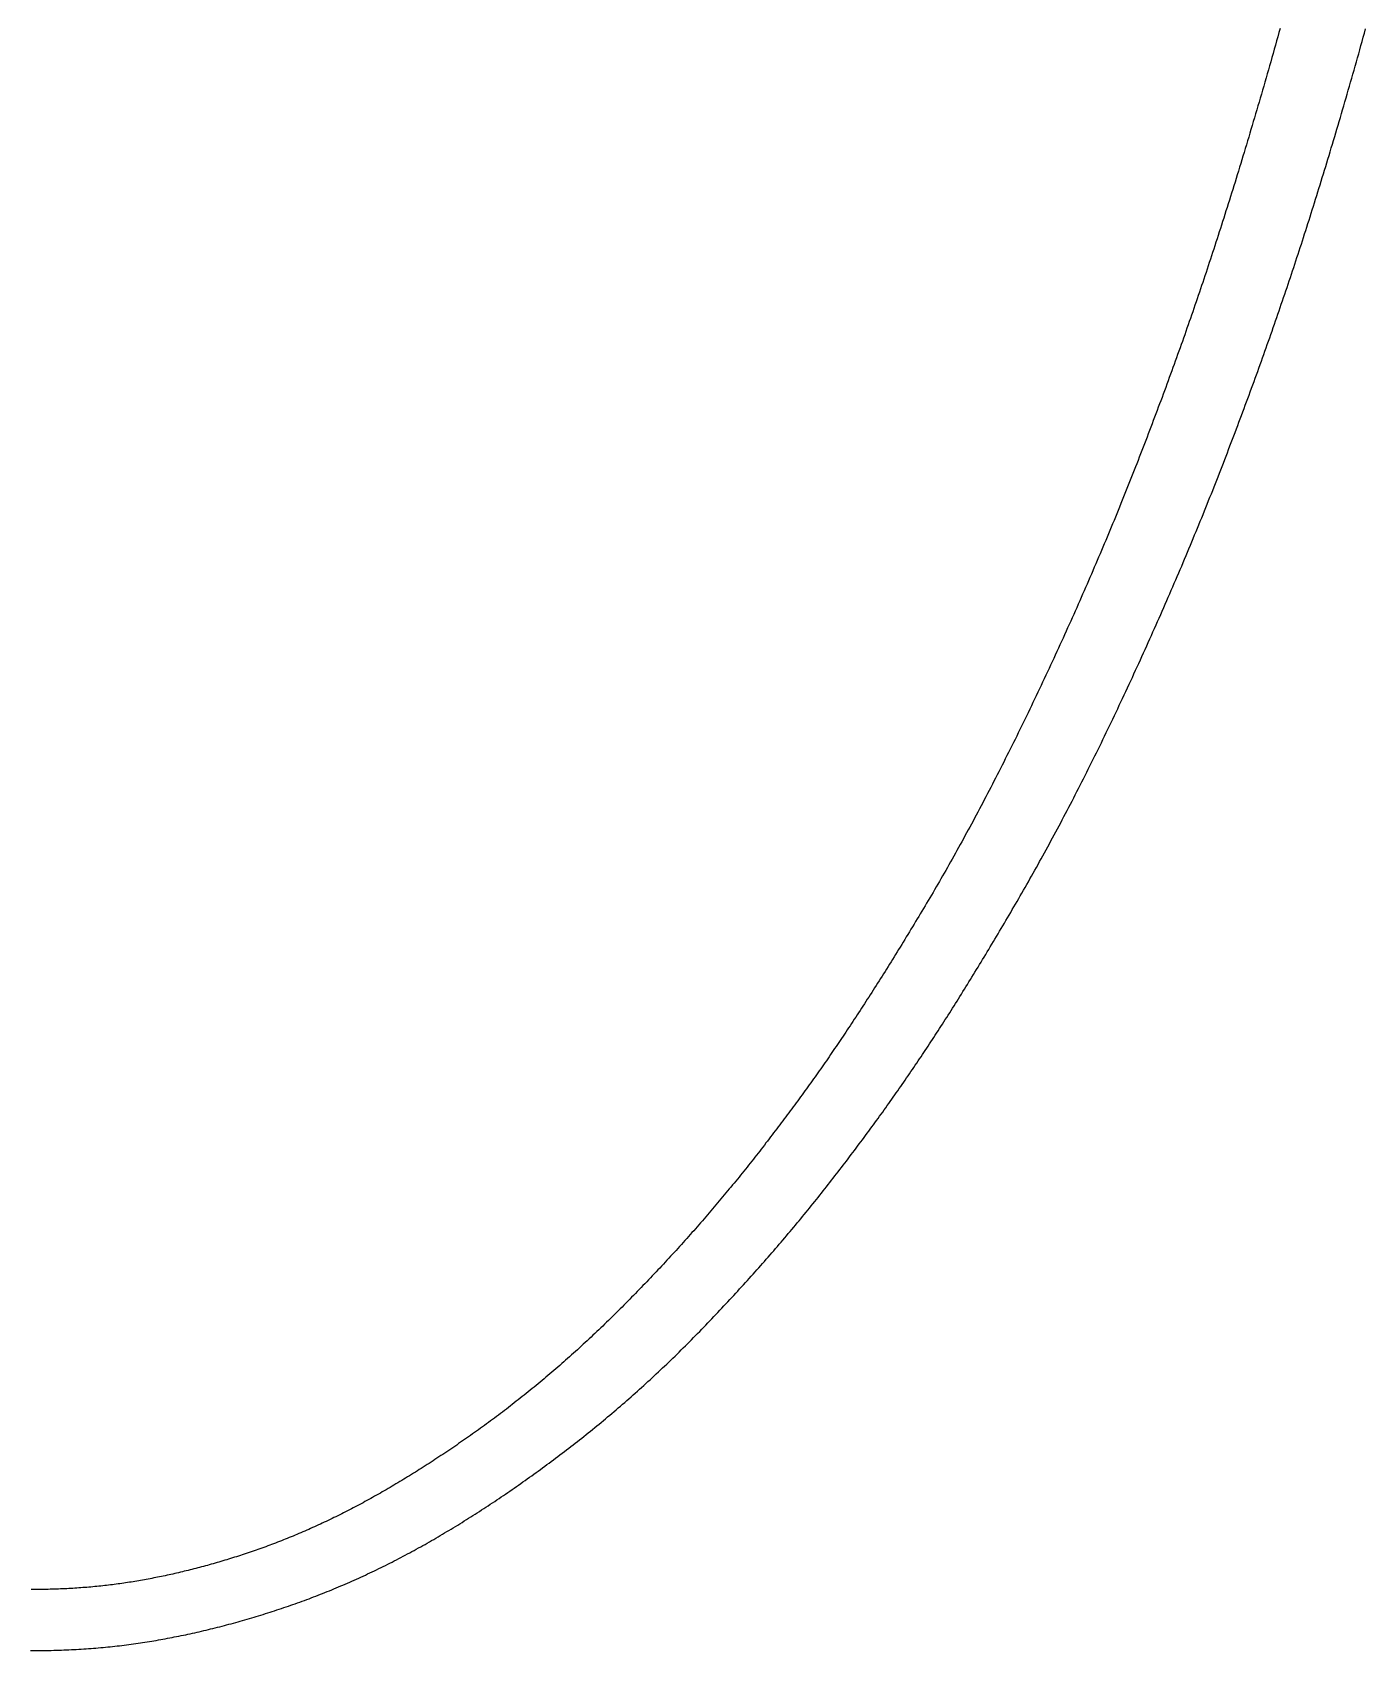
# Model space of a CAD drawing. Extents: x -120222 to -41942, y -19134 to 30932.
# Drawn here: x -81589.02 to -81580.78, y 10318.81 to 10328.81 of the extents above; entities that cross this region are included whole.
import ezdxf

# ---------------------------------------------------------------- set-up
doc = ezdxf.new("R2010")
doc.units = 0
doc.header["$LTSCALE"] = 150
doc.header["$MEASUREMENT"] = 0
doc.layers.get('0').update_dxf_attribs({"linetype": 'CONTINUOUS'})
doc.layers.add('____-568', color=7, linetype='CONTINUOUS')

# ---------------------------------------------------------------- blocks, each defined once
blk = doc.blocks.new('____-172')
at = {"color": 1, "linetype": 'Continuous', "flags": 128}
for points in [[(-88024.1348, 5770.1117), (-88024.1187, 5770.1117), (-88024.1027, 5770.1118), (-88024.0867, 5770.112), (-88024.0708, 5770.1121), (-88024.0549, 5770.1124), (-88024.0391, 5770.1126), (-88024.0233, 5770.1129), (-88024.0075, 5770.1133), (-88023.9918, 5770.1137), (-88023.9762, 5770.1142), (-88023.9606, 5770.1147), (-88023.945, 5770.1152), (-88023.9295, 5770.1158), (-88023.914, 5770.1165), (-88023.8986, 5770.1172), (-88023.8832, 5770.1179), (-88023.8679, 5770.1187), (-88023.8526, 5770.1195), (-88023.8373, 5770.1204), (-88023.8221, 5770.1213), (-88023.807, 5770.1223), (-88023.7918, 5770.1233), (-88023.7768, 5770.1243), (-88023.7617, 5770.1255), (-88023.7468, 5770.1266), (-88023.7318, 5770.1278), (-88023.7169, 5770.1291), (-88023.7021, 5770.1303), (-88023.6873, 5770.1317), (-88023.6726, 5770.1331), (-88023.6579, 5770.1345), (-88023.6432, 5770.136), (-88023.6286, 5770.1375), (-88023.614, 5770.1391), (-88023.5995, 5770.1407), (-88023.585, 5770.1424), (-88023.5706, 5770.1441), (-88023.5562, 5770.1458), (-88023.5418, 5770.1477), (-88023.5275, 5770.1495), (-88023.5133, 5770.1514), (-88023.4991, 5770.1534), (-88023.4849, 5770.1553), (-88023.4708, 5770.1574), (-88023.4567, 5770.1595), (-88023.4427, 5770.1616), (-88023.4287, 5770.1638), (-88023.4148, 5770.166), (-88023.4008, 5770.1683), (-88023.3868, 5770.1706), (-88023.3729, 5770.1729), (-88023.3589, 5770.1753), (-88023.3449, 5770.1778), (-88023.3309, 5770.1802), (-88023.317, 5770.1828), (-88023.303, 5770.1853), (-88023.289, 5770.1879), (-88023.275, 5770.1906), (-88023.261, 5770.1933), (-88023.247, 5770.196), (-88023.233, 5770.1988), (-88023.219, 5770.2016), (-88023.205, 5770.2045), (-88023.1909, 5770.2074), (-88023.1769, 5770.2103), (-88023.1629, 5770.2133), (-88023.1489, 5770.2163), (-88023.1348, 5770.2194), (-88023.1208, 5770.2225), (-88023.1068, 5770.2257), (-88023.0927, 5770.2289), (-88023.0787, 5770.2321), (-88023.0646, 5770.2354), (-88023.0506, 5770.2388), (-88023.0365, 5770.2421), (-88023.0225, 5770.2455), (-88023.0084, 5770.249), (-88022.9943, 5770.2525), (-88022.9803, 5770.256), (-88022.9662, 5770.2596), (-88022.9521, 5770.2633), (-88022.938, 5770.2669), (-88022.9239, 5770.2706), (-88022.9098, 5770.2744), (-88022.8958, 5770.2782), (-88022.8817, 5770.282), (-88022.8676, 5770.2859), (-88022.8535, 5770.2899), (-88022.8393, 5770.2938), (-88022.8252, 5770.2978), (-88022.8111, 5770.3019), (-88022.797, 5770.306), (-88022.7829, 5770.3101), (-88022.7688, 5770.3143), (-88022.7546, 5770.3185), (-88022.7405, 5770.3228), (-88022.7264, 5770.3271), (-88022.7122, 5770.3315), (-88022.6981, 5770.3359), (-88022.6839, 5770.3403), (-88022.6698, 5770.3448), (-88022.6556, 5770.3493), (-88022.6415, 5770.3539), (-88022.6273, 5770.3585), (-88022.6131, 5770.3631), (-88022.599, 5770.3678), (-88022.5848, 5770.3726), (-88022.5706, 5770.3773), (-88022.5564, 5770.3822), (-88022.5423, 5770.387), (-88022.5281, 5770.3919), (-88022.5139, 5770.3969), (-88022.4997, 5770.4019), (-88022.4856, 5770.4069), (-88022.4714, 5770.412), (-88022.4573, 5770.4171), (-88022.4432, 5770.4223), (-88022.429, 5770.4275), (-88022.4149, 5770.4328), (-88022.4009, 5770.4381), (-88022.3868, 5770.4435), (-88022.3727, 5770.4489), (-88022.3587, 5770.4543), (-88022.3446, 5770.4598), (-88022.3306, 5770.4653), (-88022.3166, 5770.4709), (-88022.3026, 5770.4765), (-88022.2886, 5770.4822), (-88022.2746, 5770.4879), (-88022.2606, 5770.4937), (-88022.2467, 5770.4995), (-88022.2327, 5770.5053), (-88022.2188, 5770.5112), (-88022.2049, 5770.5172), (-88022.1909, 5770.5231), (-88022.177, 5770.5292), (-88022.1632, 5770.5353), (-88022.1493, 5770.5414), (-88022.1354, 5770.5475), (-88022.1216, 5770.5537), (-88022.1077, 5770.56), (-88022.0939, 5770.5663), (-88022.0801, 5770.5726), (-88022.0663, 5770.579), (-88022.0525, 5770.5855), (-88022.0387, 5770.5919), (-88022.0249, 5770.5985), (-88022.0112, 5770.605), (-88021.9974, 5770.6116), (-88021.9837, 5770.6183), (-88021.97, 5770.625), (-88021.9562, 5770.6318), (-88021.9425, 5770.6386), (-88021.9289, 5770.6454), (-88021.9152, 5770.6523), (-88021.9015, 5770.6592), (-88021.8879, 5770.6662), (-88021.8742, 5770.6732), (-88021.8606, 5770.6803), (-88021.847, 5770.6874), (-88021.8334, 5770.6945), (-88021.8198, 5770.7017), (-88021.8062, 5770.709), (-88021.7926, 5770.7162), (-88021.7791, 5770.7236), (-88021.7655, 5770.731), (-88021.752, 5770.7384), (-88021.7385, 5770.7459), (-88021.725, 5770.7534), (-88021.7115, 5770.7609), (-88021.698, 5770.7685), (-88021.6845, 5770.7762), (-88021.671, 5770.7839), (-88021.6576, 5770.7916), (-88021.6441, 5770.7994), (-88021.6307, 5770.8072), (-88021.6173, 5770.8151), (-88021.6038, 5770.823), (-88021.5904, 5770.8309), (-88021.577, 5770.8389), (-88021.5635, 5770.847), (-88021.5501, 5770.855), (-88021.5367, 5770.8631), (-88021.5232, 5770.8713), (-88021.5098, 5770.8795), (-88021.4963, 5770.8877), (-88021.4829, 5770.896), (-88021.4695, 5770.9043), (-88021.456, 5770.9127), (-88021.4426, 5770.9211), (-88021.4291, 5770.9295), (-88021.4157, 5770.938), (-88021.4023, 5770.9465), (-88021.3888, 5770.9551), (-88021.3754, 5770.9637), (-88021.3619, 5770.9723), (-88021.3485, 5770.981), (-88021.335, 5770.9898), (-88021.3216, 5770.9985), (-88021.3082, 5771.0073), (-88021.2947, 5771.0162), (-88021.2813, 5771.0251), (-88021.2678, 5771.034), (-88021.2544, 5771.043), (-88021.2409, 5771.052), (-88021.2275, 5771.0611), (-88021.214, 5771.0702), (-88021.2006, 5771.0793), (-88021.1871, 5771.0885), (-88021.1737, 5771.0977), (-88021.1602, 5771.107), (-88021.1468, 5771.1163), (-88021.1333, 5771.1256), (-88021.1199, 5771.135), (-88021.1064, 5771.1444), (-88021.093, 5771.1539), (-88021.0795, 5771.1634), (-88021.0661, 5771.173), (-88021.0526, 5771.1826), (-88021.0392, 5771.1922), (-88021.0257, 5771.2019), (-88021.0123, 5771.2116), (-88020.9988, 5771.2213), (-88020.9853, 5771.2311), (-88020.9719, 5771.241), (-88020.9584, 5771.2509), (-88020.945, 5771.2608), (-88020.9315, 5771.2707), (-88020.9181, 5771.2807), (-88020.9046, 5771.2908), (-88020.8911, 5771.3009), (-88020.8777, 5771.311), (-88020.8642, 5771.3212), (-88020.8508, 5771.3314), (-88020.8373, 5771.3416), (-88020.8239, 5771.3519), (-88020.8104, 5771.3622), (-88020.7969, 5771.3726), (-88020.7835, 5771.383), (-88020.77, 5771.3935), (-88020.7566, 5771.404), (-88020.7431, 5771.4145), (-88020.7297, 5771.4251), (-88020.7163, 5771.4357), (-88020.7029, 5771.4464), (-88020.6896, 5771.4571), (-88020.6762, 5771.4678), (-88020.6629, 5771.4786), (-88020.6496, 5771.4895), (-88020.6362, 5771.5003), (-88020.6229, 5771.5112), (-88020.6097, 5771.5222), (-88020.5964, 5771.5332), (-88020.5831, 5771.5442), (-88020.5699, 5771.5553), (-88020.5567, 5771.5664), (-88020.5434, 5771.5776), (-88020.5302, 5771.5888), (-88020.5171, 5771.6001), (-88020.5039, 5771.6113), (-88020.4907, 5771.6227), (-88020.4776, 5771.6341), (-88020.4644, 5771.6455), (-88020.4513, 5771.6569), (-88020.4382, 5771.6684), (-88020.4251, 5771.68), (-88020.4121, 5771.6916), (-88020.399, 5771.7032), (-88020.386, 5771.7148), (-88020.3729, 5771.7266), (-88020.3599, 5771.7383), (-88020.3469, 5771.7501), (-88020.3339, 5771.7619), (-88020.3209, 5771.7738), (-88020.308, 5771.7857), (-88020.295, 5771.7977), (-88020.2821, 5771.8097), (-88020.2692, 5771.8217), (-88020.2563, 5771.8338), (-88020.2434, 5771.8459), (-88020.2305, 5771.8581), (-88020.2177, 5771.8703), (-88020.2048, 5771.8826), (-88020.192, 5771.8949), (-88020.1792, 5771.9072), (-88020.1664, 5771.9196), (-88020.1536, 5771.932), (-88020.1408, 5771.9444), (-88020.128, 5771.9569), (-88020.1153, 5771.9695), (-88020.1025, 5771.9821), (-88020.0898, 5771.9947), (-88020.0771, 5772.0074), (-88020.0644, 5772.0201), (-88020.0517, 5772.0328), (-88020.0391, 5772.0456), (-88020.0264, 5772.0585), (-88020.0138, 5772.0714), (-88020.0012, 5772.0843), (-88019.9886, 5772.0972), (-88019.976, 5772.1102), (-88019.9634, 5772.1233), (-88019.9508, 5772.1364), (-88019.9383, 5772.1495), (-88019.9258, 5772.1626), (-88019.9133, 5772.1757), (-88019.9009, 5772.1888), (-88019.8885, 5772.2019), (-88019.8761, 5772.215), (-88019.8637, 5772.2282), (-88019.8514, 5772.2413), (-88019.8392, 5772.2544), (-88019.8269, 5772.2675), (-88019.8147, 5772.2807), (-88019.8026, 5772.2938), (-88019.7905, 5772.3069), (-88019.7784, 5772.32), (-88019.7663, 5772.3332), (-88019.7543, 5772.3463), (-88019.7423, 5772.3594), (-88019.7303, 5772.3726), (-88019.7184, 5772.3857), (-88019.7065, 5772.3988), (-88019.6947, 5772.412), (-88019.6828, 5772.4251), (-88019.671, 5772.4383), (-88019.6593, 5772.4514), (-88019.6476, 5772.4645), (-88019.6359, 5772.4777), (-88019.6242, 5772.4908), (-88019.6126, 5772.504), (-88019.601, 5772.5171), (-88019.5895, 5772.5303), (-88019.578, 5772.5434), (-88019.5665, 5772.5566), (-88019.5551, 5772.5698), (-88019.5436, 5772.5829), (-88019.5323, 5772.5961), (-88019.5209, 5772.6092), (-88019.5096, 5772.6224), (-88019.4983, 5772.6356), (-88019.4871, 5772.6487), (-88019.4759, 5772.6619), (-88019.4647, 5772.6751), (-88019.4536, 5772.6882), (-88019.4425, 5772.7014), (-88019.4314, 5772.7146), (-88019.4204, 5772.7278), (-88019.4094, 5772.7409), (-88019.3984, 5772.7541), (-88019.3875, 5772.7673), (-88019.3766, 5772.7805), (-88019.3657, 5772.7937), (-88019.3549, 5772.8068), (-88019.3441, 5772.82), (-88019.3334, 5772.8332), (-88019.3226, 5772.8464), (-88019.3119, 5772.8596), (-88019.3013, 5772.8728), (-88019.2907, 5772.886), (-88019.2801, 5772.8992), (-88019.2695, 5772.9124), (-88019.259, 5772.9256), (-88019.2485, 5772.9388), (-88019.2381, 5772.952), (-88019.2277, 5772.9652), (-88019.2173, 5772.9784), (-88019.2069, 5772.9916), (-88019.1966, 5773.0048), (-88019.1863, 5773.018), (-88019.176, 5773.0312), (-88019.1658, 5773.0444), (-88019.1556, 5773.0576), (-88019.1454, 5773.0708), (-88019.1352, 5773.084), (-88019.1251, 5773.0972), (-88019.1149, 5773.1104), (-88019.1048, 5773.1235), (-88019.0948, 5773.1367), (-88019.0847, 5773.1499), (-88019.0747, 5773.1631), (-88019.0647, 5773.1763), (-88019.0548, 5773.1895), (-88019.0448, 5773.2027), (-88019.0349, 5773.2158), (-88019.0251, 5773.229), (-88019.0152, 5773.2422), (-88019.0054, 5773.2554), (-88018.9956, 5773.2685), (-88018.9858, 5773.2817), (-88018.976, 5773.2949), (-88018.9663, 5773.3081), (-88018.9566, 5773.3212), (-88018.9469, 5773.3344), (-88018.9373, 5773.3476), (-88018.9277, 5773.3607), (-88018.9181, 5773.3739), (-88018.9085, 5773.387), (-88018.899, 5773.4002), (-88018.8894, 5773.4134), (-88018.8799, 5773.4265), (-88018.8705, 5773.4397), (-88018.861, 5773.4528), (-88018.8516, 5773.466), (-88018.8422, 5773.4791), (-88018.8329, 5773.4923), (-88018.8235, 5773.5054), (-88018.8142, 5773.5186), (-88018.805, 5773.5317), (-88018.7957, 5773.5449), (-88018.7865, 5773.558), (-88018.7773, 5773.5711), (-88018.7681, 5773.5843), (-88018.7589, 5773.5974), (-88018.7498, 5773.6106), (-88018.7407, 5773.6237), (-88018.7316, 5773.6368), (-88018.7226, 5773.65), (-88018.7136, 5773.6631), (-88018.7046, 5773.6762), (-88018.6956, 5773.6893), (-88018.6867, 5773.7025), (-88018.6777, 5773.7156), (-88018.6688, 5773.7287), (-88018.66, 5773.7418), (-88018.6511, 5773.755), (-88018.6423, 5773.7681), (-88018.6335, 5773.7812), (-88018.6248, 5773.7943), (-88018.616, 5773.8074), (-88018.6073, 5773.8205), (-88018.5986, 5773.8337), (-88018.5899, 5773.8469), (-88018.5812, 5773.8602), (-88018.5724, 5773.8735), (-88018.5636, 5773.8869), (-88018.5548, 5773.9004), (-88018.546, 5773.9139), (-88018.5371, 5773.9275), (-88018.5283, 5773.9412), (-88018.5194, 5773.9549), (-88018.5105, 5773.9687), (-88018.5016, 5773.9826), (-88018.4926, 5773.9965), (-88018.4836, 5774.0105), (-88018.4747, 5774.0245), (-88018.4657, 5774.0387), (-88018.4566, 5774.0528), (-88018.4476, 5774.0671), (-88018.4385, 5774.0814), (-88018.4295, 5774.0958), (-88018.4204, 5774.1102), (-88018.4112, 5774.1247), (-88018.4021, 5774.1393), (-88018.3929, 5774.1539), (-88018.3838, 5774.1687), (-88018.3746, 5774.1834), (-88018.3653, 5774.1983), (-88018.3561, 5774.2132), (-88018.3468, 5774.2281), (-88018.3376, 5774.2431), (-88018.3283, 5774.2582), (-88018.3189, 5774.2734), (-88018.3096, 5774.2886), (-88018.3002, 5774.3039), (-88018.2909, 5774.3193), (-88018.2815, 5774.3347), (-88018.2721, 5774.3502), (-88018.2626, 5774.3657), (-88018.2532, 5774.3813), (-88018.2437, 5774.397), (-88018.2342, 5774.4128), (-88018.2247, 5774.4286), (-88018.2151, 5774.4444), (-88018.2056, 5774.4604), (-88018.196, 5774.4764), (-88018.1864, 5774.4924), (-88018.1768, 5774.5086), (-88018.1672, 5774.5248), (-88018.1575, 5774.541), (-88018.1478, 5774.5574), (-88018.1381, 5774.5738), (-88018.1284, 5774.5902), (-88018.1187, 5774.6067), (-88018.1089, 5774.6233), (-88018.0992, 5774.64), (-88018.0894, 5774.6567), (-88018.0796, 5774.6735), (-88018.0697, 5774.6903), (-88018.0599, 5774.7073), (-88018.05, 5774.7242), (-88018.0401, 5774.7413), (-88018.0302, 5774.7584), (-88018.0203, 5774.7756), (-88018.0103, 5774.7928), (-88018.0004, 5774.8101), (-88017.9904, 5774.8275), (-88017.9804, 5774.8449), (-88017.9705, 5774.8624), (-88017.9605, 5774.88), (-88017.9505, 5774.8977), (-88017.9406, 5774.9154), (-88017.9306, 5774.9332), (-88017.9206, 5774.951), (-88017.9106, 5774.9689), (-88017.9006, 5774.9869), (-88017.8906, 5775.005), (-88017.8807, 5775.0231), (-88017.8707, 5775.0413), (-88017.8607, 5775.0596), (-88017.8507, 5775.0779), (-88017.8407, 5775.0963), (-88017.8307, 5775.1148), (-88017.8207, 5775.1333), (-88017.8107, 5775.152), (-88017.8006, 5775.1706), (-88017.7906, 5775.1894), (-88017.7806, 5775.2082), (-88017.7706, 5775.2271), (-88017.7606, 5775.246), (-88017.7506, 5775.2651), (-88017.7405, 5775.2842), (-88017.7305, 5775.3033), (-88017.7205, 5775.3226), (-88017.7105, 5775.3419), (-88017.7004, 5775.3612), (-88017.6904, 5775.3807), (-88017.6804, 5775.4002), (-88017.6703, 5775.4197), (-88017.6603, 5775.4394), (-88017.6502, 5775.4591), (-88017.6402, 5775.4789), (-88017.6301, 5775.4987), (-88017.6201, 5775.5186), (-88017.61, 5775.5386), (-88017.6, 5775.5587), (-88017.5899, 5775.5788), (-88017.5798, 5775.599), (-88017.5698, 5775.6193), (-88017.5597, 5775.6396), (-88017.5496, 5775.66), (-88017.5396, 5775.6805), (-88017.5295, 5775.701), (-88017.5194, 5775.7216), (-88017.5093, 5775.7423), (-88017.4993, 5775.763), (-88017.4892, 5775.7838), (-88017.4791, 5775.8047), (-88017.469, 5775.8257), (-88017.4589, 5775.8467), (-88017.4488, 5775.8678), (-88017.4387, 5775.8889), (-88017.4286, 5775.9101), (-88017.4185, 5775.9314), (-88017.4084, 5775.9528), (-88017.3983, 5775.9742), (-88017.3882, 5775.9957), (-88017.3781, 5776.0173), (-88017.368, 5776.0389), (-88017.3579, 5776.0606), (-88017.3478, 5776.0823), (-88017.3378, 5776.1039), (-88017.3278, 5776.1255), (-88017.3178, 5776.1472), (-88017.3079, 5776.1688), (-88017.2979, 5776.1904), (-88017.288, 5776.212), (-88017.2782, 5776.2336), (-88017.2684, 5776.2552), (-88017.2586, 5776.2768), (-88017.2488, 5776.2983), (-88017.239, 5776.3199), (-88017.2293, 5776.3414), (-88017.2197, 5776.363), (-88017.21, 5776.3845), (-88017.2004, 5776.406), (-88017.1908, 5776.4276), (-88017.1812, 5776.4491), (-88017.1717, 5776.4706), (-88017.1622, 5776.492), (-88017.1527, 5776.5135), (-88017.1433, 5776.535), (-88017.1339, 5776.5565), (-88017.1245, 5776.5779), (-88017.1151, 5776.5994), (-88017.1058, 5776.6208), (-88017.0965, 5776.6422), (-88017.0872, 5776.6636), (-88017.078, 5776.685), (-88017.0688, 5776.7064), (-88017.0596, 5776.7278), (-88017.0505, 5776.7492), (-88017.0414, 5776.7706), (-88017.0323, 5776.7919), (-88017.0232, 5776.8133), (-88017.0142, 5776.8346), (-88017.0052, 5776.856), (-88016.9962, 5776.8773), (-88016.9873, 5776.8986), (-88016.9784, 5776.9199), (-88016.9695, 5776.9412), (-88016.9607, 5776.9625), (-88016.9519, 5776.9838), (-88016.9431, 5777.0051), (-88016.9343, 5777.0263), (-88016.9256, 5777.0476), (-88016.9169, 5777.0688), (-88016.9082, 5777.0901), (-88016.8996, 5777.1113), (-88016.891, 5777.1325), (-88016.8824, 5777.1537), (-88016.8738, 5777.1749), (-88016.8653, 5777.1961), (-88016.8568, 5777.2173), (-88016.8484, 5777.2385), (-88016.8399, 5777.2596), (-88016.8315, 5777.2808), (-88016.8232, 5777.3019), (-88016.8148, 5777.3231), (-88016.8065, 5777.3442), (-88016.7982, 5777.3653), (-88016.79, 5777.3864), (-88016.7817, 5777.4075), (-88016.7736, 5777.4286), (-88016.7654, 5777.4497), (-88016.7572, 5777.4708), (-88016.7491, 5777.4919), (-88016.741, 5777.5129), (-88016.7329, 5777.534), (-88016.7249, 5777.555), (-88016.7168, 5777.5761), (-88016.7088, 5777.5971), (-88016.7008, 5777.6181), (-88016.6929, 5777.6391), (-88016.6849, 5777.6601), (-88016.677, 5777.6811), (-88016.6691, 5777.7021), (-88016.6612, 5777.723), (-88016.6534, 5777.744), (-88016.6456, 5777.765), (-88016.6378, 5777.7859), (-88016.63, 5777.8069), (-88016.6222, 5777.8278), (-88016.6145, 5777.8487), (-88016.6068, 5777.8696), (-88016.5991, 5777.8905), (-88016.5915, 5777.9114), (-88016.5838, 5777.9323), (-88016.5762, 5777.9532), (-88016.5686, 5777.9741), (-88016.561, 5777.9949), (-88016.5535, 5778.0158), (-88016.546, 5778.0366), (-88016.5385, 5778.0575), (-88016.531, 5778.0783), (-88016.5235, 5778.0991), (-88016.5161, 5778.1199), (-88016.5087, 5778.1407), (-88016.5013, 5778.1615), (-88016.494, 5778.1823), (-88016.4866, 5778.2031), (-88016.4793, 5778.2238), (-88016.472, 5778.2446), (-88016.4648, 5778.2653), (-88016.4575, 5778.2861), (-88016.4503, 5778.3068), (-88016.4431, 5778.3275), (-88016.4359, 5778.3483), (-88016.4288, 5778.369), (-88016.4216, 5778.3897), (-88016.4145, 5778.4104), (-88016.4075, 5778.431), (-88016.4004, 5778.4517), (-88016.3934, 5778.4724), (-88016.3863, 5778.493), (-88016.3794, 5778.5137), (-88016.3724, 5778.5343), (-88016.3655, 5778.555), (-88016.3585, 5778.5756), (-88016.3516, 5778.5962), (-88016.3448, 5778.6168), (-88016.3379, 5778.6374), (-88016.3311, 5778.658), (-88016.3243, 5778.6786), (-88016.3175, 5778.6991), (-88016.3108, 5778.7197), (-88016.304, 5778.7402), (-88016.2973, 5778.7608), (-88016.2906, 5778.7815), (-88016.2838, 5778.8023), (-88016.2771, 5778.8231), (-88016.2703, 5778.8441), (-88016.2635, 5778.8651), (-88016.2568, 5778.8862), (-88016.25, 5778.9075), (-88016.2432, 5778.9287), (-88016.2364, 5778.9501), (-88016.2296, 5778.9716), (-88016.2228, 5778.9932), (-88016.216, 5779.0148), (-88016.2091, 5779.0366), (-88016.2023, 5779.0584), (-88016.1955, 5779.0803), (-88016.1886, 5779.1023), (-88016.1818, 5779.1244), (-88016.1749, 5779.1466), (-88016.168, 5779.1688), (-88016.1611, 5779.1912), (-88016.1542, 5779.2136), (-88016.1473, 5779.2362), (-88016.1404, 5779.2588), (-88016.1335, 5779.2815), (-88016.1266, 5779.3043), (-88016.1197, 5779.3272), (-88016.1127, 5779.3501), (-88016.1058, 5779.3732), (-88016.0988, 5779.3963), (-88016.0919, 5779.4196), (-88016.0849, 5779.4429), (-88016.0779, 5779.4663), (-88016.071, 5779.4898), (-88016.064, 5779.5134), (-88016.057, 5779.5371), (-88016.05, 5779.5608), (-88016.0429, 5779.5847), (-88016.0359, 5779.6086), (-88016.0289, 5779.6326), (-88016.0218, 5779.6568), (-88016.0148, 5779.681), (-88016.0077, 5779.7052), (-88016.0007, 5779.7296), (-88015.9936, 5779.7541), (-88015.9865, 5779.7786), (-88015.9795, 5779.8033), (-88015.9724, 5779.828), (-88015.9653, 5779.8528), (-88015.9581, 5779.8777), (-88015.951, 5779.9027), (-88015.9439, 5779.9278), (-88015.9368, 5779.953), (-88015.9296, 5779.9783), (-88015.9225, 5780.0036), (-88015.9153, 5780.029), (-88015.9082, 5780.0546), (-88015.901, 5780.0802), (-88015.8938, 5780.1059), (-88015.8866, 5780.1317)], [(-88016.4149, 5780.1352), (-88016.4221, 5780.1091), (-88016.4294, 5780.0832), (-88016.4367, 5780.0574), (-88016.444, 5780.0316), (-88016.4513, 5780.0059), (-88016.4585, 5779.9804), (-88016.4658, 5779.9549), (-88016.473, 5779.9295), (-88016.4803, 5779.9041), (-88016.4875, 5779.8789), (-88016.4947, 5779.8538), (-88016.5019, 5779.8287), (-88016.5092, 5779.8038), (-88016.5164, 5779.7789), (-88016.5236, 5779.7541), (-88016.5307, 5779.7294), (-88016.5379, 5779.7048), (-88016.5451, 5779.6803), (-88016.5522, 5779.6558), (-88016.5594, 5779.6315), (-88016.5665, 5779.6072), (-88016.5737, 5779.583), (-88016.5808, 5779.559), (-88016.5879, 5779.535), (-88016.595, 5779.5111), (-88016.6021, 5779.4872), (-88016.6092, 5779.4635), (-88016.6163, 5779.4399), (-88016.6234, 5779.4163), (-88016.6305, 5779.3928), (-88016.6375, 5779.3694), (-88016.6446, 5779.3461), (-88016.6516, 5779.3229), (-88016.6587, 5779.2998), (-88016.6657, 5779.2768), (-88016.6727, 5779.2538), (-88016.6797, 5779.231), (-88016.6867, 5779.2082), (-88016.6937, 5779.1855), (-88016.7007, 5779.163), (-88016.7077, 5779.1405), (-88016.7147, 5779.118), (-88016.7217, 5779.0957), (-88016.7286, 5779.0735), (-88016.7356, 5779.0513), (-88016.7425, 5779.0292), (-88016.7494, 5779.0073), (-88016.7564, 5778.9854), (-88016.7633, 5778.9636), (-88016.7702, 5778.9419), (-88016.7771, 5778.9202), (-88016.784, 5778.8987), (-88016.7909, 5778.8773), (-88016.7977, 5778.8559), (-88016.8046, 5778.8346), (-88016.8115, 5778.8134), (-88016.8183, 5778.7923), (-88016.8252, 5778.7713), (-88016.832, 5778.7504), (-88016.8388, 5778.7296), (-88016.8456, 5778.7088), (-88016.8524, 5778.6882), (-88016.8592, 5778.6676), (-88016.866, 5778.6471), (-88016.8728, 5778.6267), (-88016.8796, 5778.6064), (-88016.8864, 5778.5862), (-88016.8931, 5778.566), (-88016.8999, 5778.5458), (-88016.9068, 5778.5256), (-88016.9136, 5778.5054), (-88016.9205, 5778.4852), (-88016.9274, 5778.465), (-88016.9343, 5778.4448), (-88016.9412, 5778.4246), (-88016.9482, 5778.4043), (-88016.9552, 5778.3841), (-88016.9622, 5778.3638), (-88016.9692, 5778.3436), (-88016.9762, 5778.3233), (-88016.9833, 5778.3031), (-88016.9904, 5778.2828), (-88016.9975, 5778.2625), (-88017.0047, 5778.2422), (-88017.0118, 5778.2219), (-88017.019, 5778.2016), (-88017.0262, 5778.1813), (-88017.0335, 5778.161), (-88017.0407, 5778.1407), (-88017.048, 5778.1203), (-88017.0553, 5778.1), (-88017.0626, 5778.0797), (-88017.07, 5778.0593), (-88017.0773, 5778.039), (-88017.0847, 5778.0186), (-88017.0922, 5777.9982), (-88017.0996, 5777.9779), (-88017.1071, 5777.9575), (-88017.1145, 5777.9371), (-88017.122, 5777.9167), (-88017.1296, 5777.8963), (-88017.1371, 5777.8759), (-88017.1447, 5777.8555), (-88017.1523, 5777.835), (-88017.1599, 5777.8146), (-88017.1676, 5777.7942), (-88017.1752, 5777.7737), (-88017.1829, 5777.7533), (-88017.1906, 5777.7328), (-88017.1984, 5777.7124), (-88017.2061, 5777.6919), (-88017.2139, 5777.6714), (-88017.2217, 5777.6509), (-88017.2295, 5777.6304), (-88017.2374, 5777.6099), (-88017.2453, 5777.5894), (-88017.2532, 5777.5689), (-88017.2611, 5777.5484), (-88017.269, 5777.5279), (-88017.277, 5777.5074), (-88017.285, 5777.4868), (-88017.293, 5777.4663), (-88017.301, 5777.4457), (-88017.3091, 5777.4252), (-88017.3171, 5777.4046), (-88017.3252, 5777.384), (-88017.3334, 5777.3634), (-88017.3415, 5777.3429), (-88017.3497, 5777.3223), (-88017.3579, 5777.3017), (-88017.3661, 5777.2811), (-88017.3743, 5777.2605), (-88017.3826, 5777.2398), (-88017.3909, 5777.2192), (-88017.3992, 5777.1986), (-88017.4076, 5777.1779), (-88017.416, 5777.1573), (-88017.4244, 5777.1366), (-88017.4328, 5777.116), (-88017.4413, 5777.0953), (-88017.4498, 5777.0747), (-88017.4583, 5777.054), (-88017.4669, 5777.0333), (-88017.4755, 5777.0126), (-88017.4841, 5776.9919), (-88017.4927, 5776.9712), (-88017.5014, 5776.9505), (-88017.5101, 5776.9298), (-88017.5189, 5776.9091), (-88017.5276, 5776.8883), (-88017.5364, 5776.8676), (-88017.5452, 5776.8469), (-88017.5541, 5776.8261), (-88017.563, 5776.8054), (-88017.5719, 5776.7846), (-88017.5808, 5776.7638), (-88017.5898, 5776.7431), (-88017.5988, 5776.7223), (-88017.6078, 5776.7015), (-88017.6168, 5776.6807), (-88017.6259, 5776.6599), (-88017.635, 5776.6391), (-88017.6442, 5776.6183), (-88017.6533, 5776.5975), (-88017.6625, 5776.5767), (-88017.6718, 5776.5558), (-88017.681, 5776.535), (-88017.6903, 5776.5142), (-88017.6996, 5776.4933), (-88017.709, 5776.4724), (-88017.7183, 5776.4516), (-88017.7277, 5776.4307), (-88017.7372, 5776.4098), (-88017.7466, 5776.389), (-88017.7561, 5776.3681), (-88017.7656, 5776.3472), (-88017.7752, 5776.3263), (-88017.7848, 5776.3054), (-88017.7944, 5776.2845), (-88017.804, 5776.2635), (-88017.8137, 5776.2426), (-88017.8234, 5776.2217), (-88017.8331, 5776.2007), (-88017.8428, 5776.1798), (-88017.8526, 5776.1588), (-88017.8624, 5776.1379), (-88017.8723, 5776.1169), (-88017.8821, 5776.096), (-88017.892, 5776.075), (-88017.9019, 5776.054), (-88017.9119, 5776.033), (-88017.9219, 5776.012), (-88017.9319, 5775.991), (-88017.9419, 5775.97), (-88017.952, 5775.949), (-88017.9621, 5775.928), (-88017.9722, 5775.9071), (-88017.9822, 5775.8862), (-88017.9923, 5775.8655), (-88018.0024, 5775.8448), (-88018.0124, 5775.8241), (-88018.0225, 5775.8036), (-88018.0325, 5775.7831), (-88018.0426, 5775.7626), (-88018.0526, 5775.7423), (-88018.0627, 5775.722), (-88018.0727, 5775.7018), (-88018.0827, 5775.6816), (-88018.0928, 5775.6616), (-88018.1028, 5775.6416), (-88018.1128, 5775.6216), (-88018.1228, 5775.6018), (-88018.1329, 5775.582), (-88018.1429, 5775.5622), (-88018.1529, 5775.5426), (-88018.1629, 5775.523), (-88018.1729, 5775.5035), (-88018.1829, 5775.484), (-88018.1928, 5775.4646), (-88018.2028, 5775.4453), (-88018.2128, 5775.4261), (-88018.2228, 5775.4069), (-88018.2328, 5775.3878), (-88018.2427, 5775.3688), (-88018.2527, 5775.3498), (-88018.2627, 5775.3309), (-88018.2726, 5775.3121), (-88018.2826, 5775.2934), (-88018.2925, 5775.2747), (-88018.3025, 5775.2561), (-88018.3124, 5775.2375), (-88018.3223, 5775.2191), (-88018.3323, 5775.2007), (-88018.3422, 5775.1823), (-88018.3521, 5775.1641), (-88018.362, 5775.1459), (-88018.3719, 5775.1278), (-88018.3819, 5775.1097), (-88018.3918, 5775.0917), (-88018.4017, 5775.0738), (-88018.4116, 5775.056), (-88018.4215, 5775.0382), (-88018.4314, 5775.0205), (-88018.4412, 5775.0029), (-88018.4511, 5774.9853), (-88018.461, 5774.9678), (-88018.4709, 5774.9504), (-88018.4808, 5774.933), (-88018.4906, 5774.9157), (-88018.5005, 5774.8985), (-88018.5103, 5774.8814), (-88018.5202, 5774.8643), (-88018.53, 5774.8473), (-88018.5399, 5774.8304), (-88018.5497, 5774.8135), (-88018.5596, 5774.7967), (-88018.5694, 5774.78), (-88018.5792, 5774.7633), (-88018.5891, 5774.7467), (-88018.5989, 5774.7302), (-88018.6087, 5774.7138), (-88018.6184, 5774.6974), (-88018.6282, 5774.6811), (-88018.6379, 5774.6648), (-88018.6476, 5774.6486), (-88018.6573, 5774.6325), (-88018.667, 5774.6164), (-88018.6767, 5774.6004), (-88018.6863, 5774.5844), (-88018.6959, 5774.5686), (-88018.7055, 5774.5528), (-88018.715, 5774.537), (-88018.7246, 5774.5213), (-88018.7341, 5774.5057), (-88018.7436, 5774.4901), (-88018.7531, 5774.4747), (-88018.7626, 5774.4592), (-88018.772, 5774.4439), (-88018.7814, 5774.4286), (-88018.7908, 5774.4133), (-88018.8002, 5774.3982), (-88018.8096, 5774.3831), (-88018.8189, 5774.368), (-88018.8283, 5774.353), (-88018.8376, 5774.3381), (-88018.8468, 5774.3233), (-88018.8561, 5774.3085), (-88018.8653, 5774.2938), (-88018.8745, 5774.2791), (-88018.8837, 5774.2645), (-88018.8929, 5774.25), (-88018.9021, 5774.2355), (-88018.9112, 5774.2211), (-88018.9203, 5774.2068), (-88018.9294, 5774.1925), (-88018.9385, 5774.1783), (-88018.9475, 5774.1642), (-88018.9566, 5774.1501), (-88018.9656, 5774.1361), (-88018.9746, 5774.1221), (-88018.9836, 5774.1082), (-88018.9925, 5774.0944), (-88019.0014, 5774.0807), (-88019.0103, 5774.067), (-88019.0192, 5774.0533), (-88019.0281, 5774.0398), (-88019.0369, 5774.0263), (-88019.0458, 5774.0128), (-88019.0546, 5773.9995), (-88019.0634, 5773.9861), (-88019.0721, 5773.9729), (-88019.0809, 5773.9597), (-88019.0896, 5773.9466), (-88019.0983, 5773.9336), (-88019.107, 5773.9206), (-88019.1156, 5773.9076), (-88019.1243, 5773.8948), (-88019.1329, 5773.882), (-88019.1415, 5773.8693), (-88019.1501, 5773.8566), (-88019.1587, 5773.844), (-88019.1672, 5773.8315), (-88019.1757, 5773.819), (-88019.1842, 5773.8065), (-88019.1928, 5773.7941), (-88019.2013, 5773.7817), (-88019.2099, 5773.7692), (-88019.2185, 5773.7568), (-88019.2272, 5773.7444), (-88019.2358, 5773.7319), (-88019.2445, 5773.7195), (-88019.2532, 5773.7071), (-88019.262, 5773.6947), (-88019.2707, 5773.6822), (-88019.2795, 5773.6698), (-88019.2883, 5773.6574), (-88019.2971, 5773.645), (-88019.306, 5773.6325), (-88019.3148, 5773.6201), (-88019.3237, 5773.6077), (-88019.3326, 5773.5953), (-88019.3416, 5773.5829), (-88019.3505, 5773.5705), (-88019.3595, 5773.558), (-88019.3685, 5773.5456), (-88019.3776, 5773.5332), (-88019.3866, 5773.5208), (-88019.3957, 5773.5084), (-88019.4048, 5773.496), (-88019.4139, 5773.4836), (-88019.4231, 5773.4712), (-88019.4323, 5773.4588), (-88019.4414, 5773.4464), (-88019.4507, 5773.434), (-88019.4599, 5773.4216), (-88019.4692, 5773.4092), (-88019.4785, 5773.3968), (-88019.4878, 5773.3845), (-88019.4971, 5773.3721), (-88019.5065, 5773.3597), (-88019.5159, 5773.3473), (-88019.5253, 5773.3349), (-88019.5347, 5773.3225), (-88019.5441, 5773.3101), (-88019.5536, 5773.2978), (-88019.5631, 5773.2854), (-88019.5726, 5773.273), (-88019.5822, 5773.2606), (-88019.5918, 5773.2483), (-88019.6013, 5773.2359), (-88019.611, 5773.2235), (-88019.6206, 5773.2111), (-88019.6303, 5773.1988), (-88019.6399, 5773.1864), (-88019.6497, 5773.174), (-88019.6594, 5773.1617), (-88019.6691, 5773.1493), (-88019.6789, 5773.137), (-88019.6887, 5773.1246), (-88019.6986, 5773.1122), (-88019.7084, 5773.0999), (-88019.7183, 5773.0875), (-88019.7282, 5773.0752), (-88019.7381, 5773.0628), (-88019.748, 5773.0505), (-88019.758, 5773.0381), (-88019.768, 5773.0258), (-88019.778, 5773.0134), (-88019.788, 5773.0011), (-88019.7981, 5772.9888), (-88019.8082, 5772.9764), (-88019.8184, 5772.9641), (-88019.8285, 5772.9518), (-88019.8387, 5772.9395), (-88019.8489, 5772.9272), (-88019.8592, 5772.9149), (-88019.8695, 5772.9026), (-88019.8798, 5772.8903), (-88019.8901, 5772.878), (-88019.9005, 5772.8657), (-88019.9109, 5772.8535), (-88019.9213, 5772.8412), (-88019.9318, 5772.8289), (-88019.9423, 5772.8167), (-88019.9528, 5772.8044), (-88019.9634, 5772.7922), (-88019.974, 5772.7799), (-88019.9846, 5772.7677), (-88019.9952, 5772.7555), (-88020.0059, 5772.7433), (-88020.0166, 5772.731), (-88020.0273, 5772.7188), (-88020.0381, 5772.7066), (-88020.0489, 5772.6944), (-88020.0597, 5772.6822), (-88020.0705, 5772.67), (-88020.0814, 5772.6578), (-88020.0923, 5772.6457), (-88020.1033, 5772.6335), (-88020.1142, 5772.6213), (-88020.1252, 5772.6092), (-88020.1363, 5772.597), (-88020.1473, 5772.5848), (-88020.1584, 5772.5727), (-88020.1695, 5772.5606), (-88020.1807, 5772.5484), (-88020.1918, 5772.5363), (-88020.2031, 5772.5242), (-88020.2143, 5772.512), (-88020.2256, 5772.4999), (-88020.2369, 5772.4878), (-88020.2482, 5772.4757), (-88020.2595, 5772.4636), (-88020.2709, 5772.4515), (-88020.2823, 5772.4394), (-88020.2938, 5772.4274), (-88020.3053, 5772.4153), (-88020.3168, 5772.4032), (-88020.3283, 5772.3911), (-88020.3399, 5772.3791), (-88020.3515, 5772.367), (-88020.3631, 5772.355), (-88020.3748, 5772.3429), (-88020.3864, 5772.3309), (-88020.3982, 5772.3189), (-88020.4099, 5772.3068), (-88020.4217, 5772.2948), (-88020.4335, 5772.2828), (-88020.4453, 5772.2708), (-88020.4572, 5772.2588), (-88020.4691, 5772.2468), (-88020.481, 5772.2348), (-88020.4929, 5772.2229), (-88020.5048, 5772.211), (-88020.5168, 5772.1991), (-88020.5287, 5772.1873), (-88020.5406, 5772.1756), (-88020.5526, 5772.1639), (-88020.5645, 5772.1522), (-88020.5765, 5772.1406), (-88020.5885, 5772.129), (-88020.6005, 5772.1174), (-88020.6124, 5772.1059), (-88020.6244, 5772.0945), (-88020.6364, 5772.083), (-88020.6484, 5772.0717), (-88020.6605, 5772.0603), (-88020.6725, 5772.0491), (-88020.6845, 5772.0378), (-88020.6965, 5772.0266), (-88020.7086, 5772.0155), (-88020.7206, 5772.0044), (-88020.7327, 5771.9933), (-88020.7447, 5771.9823), (-88020.7568, 5771.9713), (-88020.7689, 5771.9603), (-88020.7809, 5771.9494), (-88020.793, 5771.9386), (-88020.8051, 5771.9278), (-88020.8172, 5771.917), (-88020.8293, 5771.9063), (-88020.8414, 5771.8956), (-88020.8536, 5771.885), (-88020.8657, 5771.8744), (-88020.8778, 5771.8638), (-88020.89, 5771.8533), (-88020.9021, 5771.8428), (-88020.9143, 5771.8324), (-88020.9264, 5771.822), (-88020.9386, 5771.8117), (-88020.9508, 5771.8014), (-88020.9629, 5771.7911), (-88020.9751, 5771.7809), (-88020.9873, 5771.7708), (-88020.9995, 5771.7607), (-88021.0117, 5771.7506), (-88021.0239, 5771.7405), (-88021.0361, 5771.7306), (-88021.0484, 5771.7206), (-88021.0606, 5771.7107), (-88021.0728, 5771.7008), (-88021.0851, 5771.691), (-88021.0973, 5771.6812), (-88021.1096, 5771.6715), (-88021.1219, 5771.6618), (-88021.1341, 5771.6522), (-88021.1464, 5771.6426), (-88021.1587, 5771.633), (-88021.171, 5771.6235), (-88021.1833, 5771.614), (-88021.1956, 5771.6046), (-88021.2079, 5771.5952), (-88021.2202, 5771.5859), (-88021.2326, 5771.5766), (-88021.2449, 5771.5673), (-88021.2572, 5771.5581), (-88021.2696, 5771.5489), (-88021.2819, 5771.5398), (-88021.2942, 5771.5307), (-88021.3065, 5771.5216), (-88021.3188, 5771.5126), (-88021.3311, 5771.5036), (-88021.3434, 5771.4947), (-88021.3557, 5771.4858), (-88021.368, 5771.4769), (-88021.3802, 5771.4681), (-88021.3925, 5771.4594), (-88021.4047, 5771.4506), (-88021.417, 5771.4419), (-88021.4292, 5771.4333), (-88021.4415, 5771.4247), (-88021.4537, 5771.4161), (-88021.4659, 5771.4076), (-88021.4782, 5771.3991), (-88021.4904, 5771.3906), (-88021.5026, 5771.3822), (-88021.5148, 5771.3738), (-88021.527, 5771.3655), (-88021.5392, 5771.3572), (-88021.5514, 5771.349), (-88021.5635, 5771.3408), (-88021.5757, 5771.3326), (-88021.5879, 5771.3245), (-88021.6, 5771.3164), (-88021.6122, 5771.3083), (-88021.6243, 5771.3003), (-88021.6365, 5771.2923), (-88021.6486, 5771.2844), (-88021.6607, 5771.2765), (-88021.6728, 5771.2687), (-88021.685, 5771.2609), (-88021.6971, 5771.2531), (-88021.7092, 5771.2454), (-88021.7213, 5771.2377), (-88021.7333, 5771.23), (-88021.7454, 5771.2224), (-88021.7575, 5771.2149), (-88021.7696, 5771.2073), (-88021.7816, 5771.1999), (-88021.7937, 5771.1924), (-88021.8058, 5771.185), (-88021.8178, 5771.1776), (-88021.8298, 5771.1703), (-88021.8419, 5771.163), (-88021.8539, 5771.1558), (-88021.8659, 5771.1486), (-88021.8779, 5771.1414), (-88021.8899, 5771.1343), (-88021.9019, 5771.1272), (-88021.9139, 5771.1202), (-88021.9259, 5771.1132), (-88021.9379, 5771.1062), (-88021.9499, 5771.0993), (-88021.9619, 5771.0924), (-88021.9738, 5771.0856), (-88021.9858, 5771.0788), (-88021.9977, 5771.072), (-88022.0097, 5771.0653), (-88022.0216, 5771.0586), (-88022.0335, 5771.052), (-88022.0455, 5771.0454), (-88022.0574, 5771.0388), (-88022.0694, 5771.0323), (-88022.0813, 5771.0258), (-88022.0933, 5771.0194), (-88022.1052, 5771.013), (-88022.1172, 5771.0066), (-88022.1291, 5771.0003), (-88022.1411, 5770.9941), (-88022.1531, 5770.9878), (-88022.165, 5770.9816), (-88022.177, 5770.9755), (-88022.189, 5770.9694), (-88022.2009, 5770.9633), (-88022.2129, 5770.9573), (-88022.2249, 5770.9513), (-88022.2369, 5770.9453), (-88022.2488, 5770.9394), (-88022.2608, 5770.9336), (-88022.2728, 5770.9278), (-88022.2848, 5770.922), (-88022.2968, 5770.9162), (-88022.3088, 5770.9105), (-88022.3208, 5770.9049), (-88022.3328, 5770.8992), (-88022.3448, 5770.8937), (-88022.3568, 5770.8881), (-88022.3688, 5770.8826), (-88022.3808, 5770.8772), (-88022.3928, 5770.8718), (-88022.4049, 5770.8664), (-88022.4169, 5770.861), (-88022.4289, 5770.8557), (-88022.4409, 5770.8505), (-88022.453, 5770.8453), (-88022.465, 5770.8401), (-88022.477, 5770.835), (-88022.4891, 5770.8299), (-88022.5011, 5770.8248), (-88022.5131, 5770.8198), (-88022.5252, 5770.8149), (-88022.5372, 5770.8099), (-88022.5493, 5770.805), (-88022.5613, 5770.8002), (-88022.5734, 5770.7954), (-88022.5854, 5770.7906), (-88022.5975, 5770.7859), (-88022.6095, 5770.7812), (-88022.6216, 5770.7766), (-88022.6337, 5770.772), (-88022.6457, 5770.7674), (-88022.6578, 5770.7629), (-88022.6699, 5770.7584), (-88022.682, 5770.754), (-88022.694, 5770.7496), (-88022.7061, 5770.7452), (-88022.7182, 5770.7409), (-88022.7303, 5770.7366), (-88022.7424, 5770.7324), (-88022.7545, 5770.7282), (-88022.7666, 5770.7241), (-88022.7787, 5770.7199), (-88022.7908, 5770.7159), (-88022.8028, 5770.7118), (-88022.8149, 5770.7078), (-88022.827, 5770.7039), (-88022.8391, 5770.7), (-88022.8511, 5770.6961), (-88022.8632, 5770.6922), (-88022.8752, 5770.6884), (-88022.8873, 5770.6846), (-88022.8993, 5770.6809), (-88022.9113, 5770.6772), (-88022.9233, 5770.6735), (-88022.9354, 5770.6698), (-88022.9473, 5770.6662), (-88022.9593, 5770.6627), (-88022.9713, 5770.6591), (-88022.9833, 5770.6557), (-88022.9952, 5770.6522), (-88023.0072, 5770.6488), (-88023.0191, 5770.6454), (-88023.0311, 5770.642), (-88023.043, 5770.6387), (-88023.0549, 5770.6354), (-88023.0668, 5770.6322), (-88023.0787, 5770.629), (-88023.0906, 5770.6258), (-88023.1025, 5770.6227), (-88023.1144, 5770.6196), (-88023.1263, 5770.6165), (-88023.1381, 5770.6135), (-88023.15, 5770.6105), (-88023.1618, 5770.6076), (-88023.1737, 5770.6047), (-88023.1855, 5770.6018), (-88023.1973, 5770.5989), (-88023.2091, 5770.5961), (-88023.2209, 5770.5933), (-88023.2327, 5770.5906), (-88023.2445, 5770.5879), (-88023.2563, 5770.5852), (-88023.2681, 5770.5826), (-88023.2798, 5770.58), (-88023.2916, 5770.5775), (-88023.3033, 5770.5749), (-88023.315, 5770.5724), (-88023.3268, 5770.57), (-88023.3385, 5770.5676), (-88023.3502, 5770.5652), (-88023.3619, 5770.5629), (-88023.3736, 5770.5606), (-88023.3853, 5770.5583), (-88023.397, 5770.5561), (-88023.4086, 5770.5539), (-88023.4203, 5770.5517), (-88023.4319, 5770.5496), (-88023.4436, 5770.5475), (-88023.4552, 5770.5454), (-88023.4668, 5770.5434), (-88023.4785, 5770.5414), (-88023.4901, 5770.5395), (-88023.5017, 5770.5376), (-88023.5133, 5770.5357), (-88023.5249, 5770.5339), (-88023.5364, 5770.5321), (-88023.548, 5770.5303), (-88023.5596, 5770.5286), (-88023.5712, 5770.5269), (-88023.5829, 5770.5252), (-88023.5945, 5770.5236), (-88023.6063, 5770.522), (-88023.618, 5770.5205), (-88023.6298, 5770.519), (-88023.6417, 5770.5175), (-88023.6536, 5770.5161), (-88023.6655, 5770.5147), (-88023.6774, 5770.5133), (-88023.6894, 5770.512), (-88023.7014, 5770.5107), (-88023.7135, 5770.5094), (-88023.7256, 5770.5082), (-88023.7377, 5770.5071), (-88023.7499, 5770.5059), (-88023.7621, 5770.5048), (-88023.7743, 5770.5038), (-88023.7866, 5770.5027), (-88023.7989, 5770.5017), (-88023.8113, 5770.5008), (-88023.8237, 5770.4999), (-88023.8361, 5770.499), (-88023.8486, 5770.4981), (-88023.8611, 5770.4973), (-88023.8736, 5770.4966), (-88023.8862, 5770.4958), (-88023.8988, 5770.4951), (-88023.9114, 5770.4945), (-88023.9241, 5770.4939), (-88023.9368, 5770.4933), (-88023.9496, 5770.4927), (-88023.9624, 5770.4922), (-88023.9752, 5770.4918), (-88023.9881, 5770.4913), (-88024.001, 5770.4909), (-88024.0139, 5770.4906), (-88024.0269, 5770.4902), (-88024.0399, 5770.4899), (-88024.0529, 5770.4897), (-88024.066, 5770.4895), (-88024.0792, 5770.4893), (-88024.0923, 5770.4892), (-88024.1055, 5770.4891), (-88024.1187, 5770.489), (-88024.132, 5770.489)]]:
    blk.add_lwpolyline(points, dxfattribs=at)
blk = doc.blocks.new('____-186')
at = {"color": 1}
blk.add_blockref('____-172', (0, 0), dxfattribs=at)

msp = doc.modelspace()

# ---------------------------------------------------------------- block references
at = {"layer": '____-568', "color": 0}
msp.add_blockref('____-186', (6435.10495, 4548.69799), dxfattribs=at)

doc.saveas('drawing.dxf')
